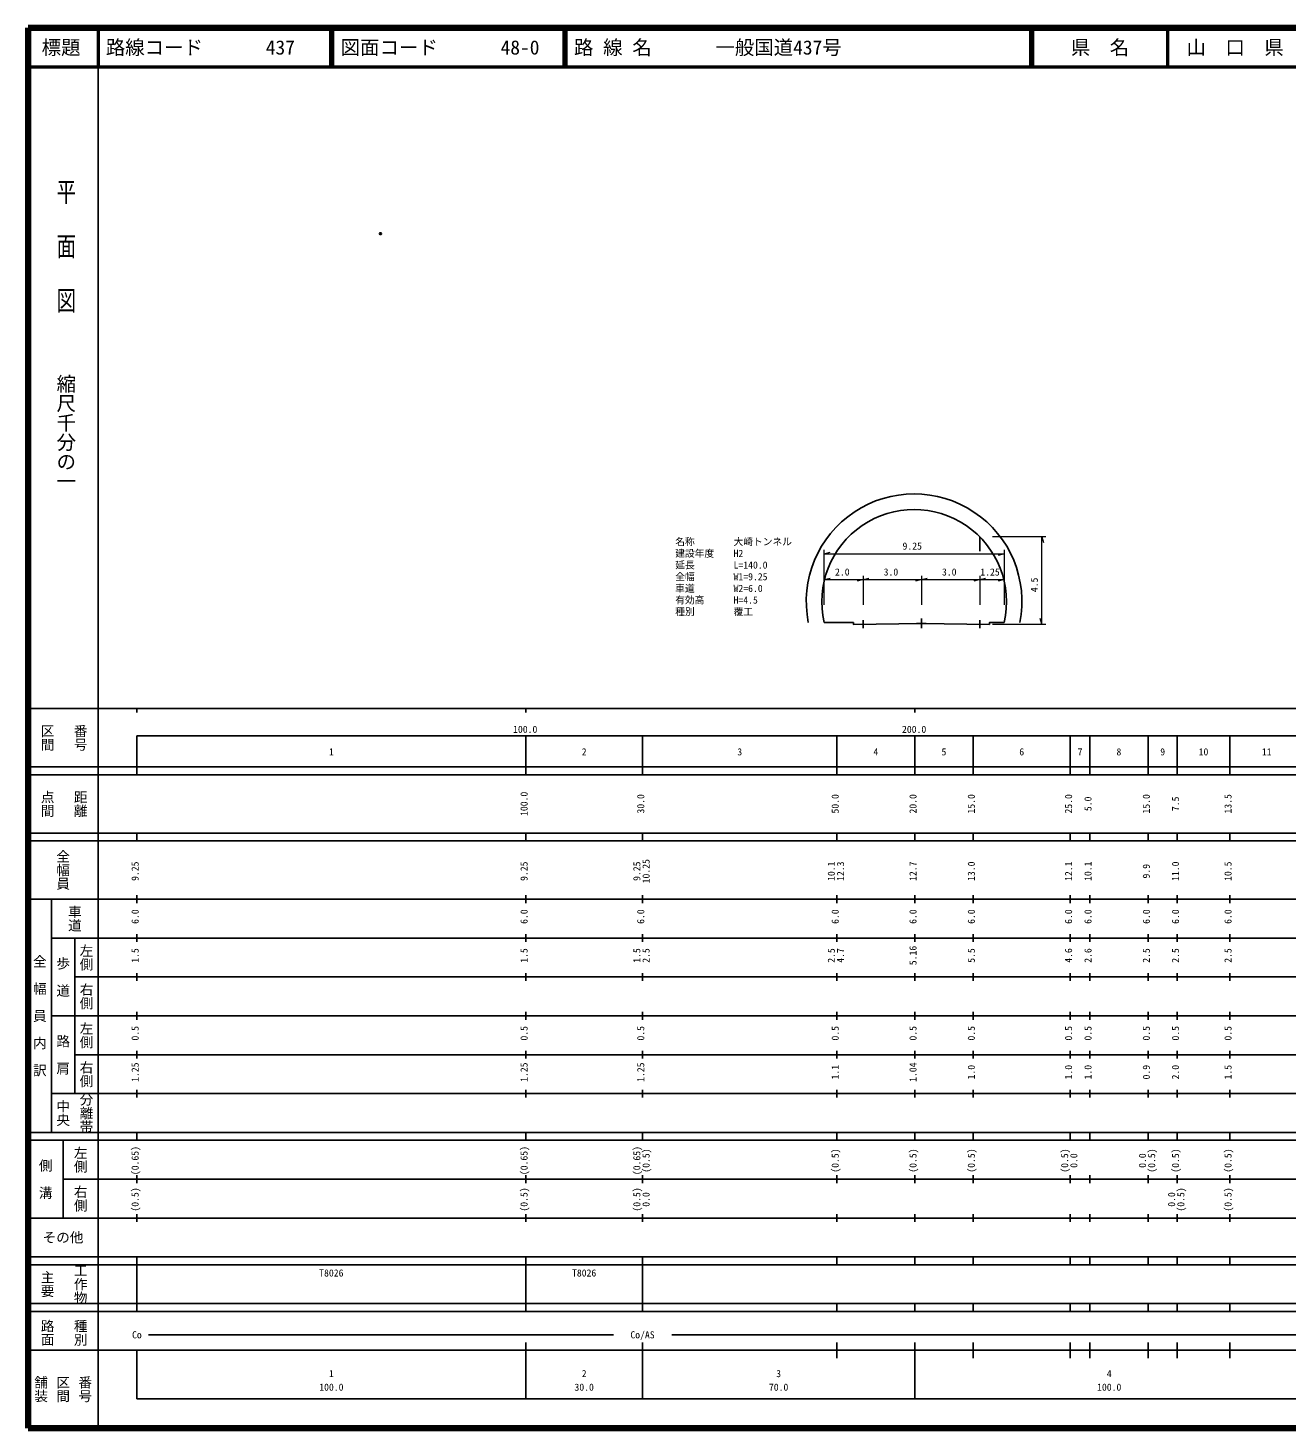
# Model space of a CAD drawing. Units: millimetres on the paper, with parts at other scales. Extents: x 40 to 680, y 20 to 380.
# Drawn here: x 40 to 363.7, y 20 to 380 of the extents above; entities that cross this region are included whole.
import ezdxf
from ezdxf.enums import TextEntityAlignment as Align

# ---------------------------------------------------------------- set-up
doc = ezdxf.new("R2010")
doc.units = ezdxf.units.MM
doc.header["$PDMODE"] = 32
doc.header["$PDSIZE"] = 0.5
for name, color, linetype, lineweight in [('M-BGD', 7, 'Continuous', 25), ('M-STR-HTXT', 7, 'Continuous', 13), ('M-TTL', 2, 'Continuous', 140), ('M-TTL-BAND', 7, 'Continuous', 25), ('M-TTL-LINE', 7, 'Continuous', 50)]:
    doc.layers.add(name, color=color, linetype=linetype, lineweight=lineweight)
doc.layers.add('M-OTRS', color=6, linetype='Continuous')
doc.layers.add('M-TTL-TXT', color=7, linetype='Continuous')
doc.styles.add('@ＭＳ ゴシック', font='')
doc.styles.add('ＭＳ ゴシック', font='')
doc.styles.get('@ＭＳ ゴシック').set_extended_font_data('@MS Gothic')
doc.styles.get('ＭＳ ゴシック').set_extended_font_data('MS Gothic')

# ---------------------------------------------------------------- blocks, each defined once
blk = doc.blocks.new('plus')
at = {"color": 0, "linetype": 'Continuous', "lineweight": -2}
for p, q in [((-1.25, 0), (1.25, 0)), ((0, -1.25), (0, 1.25))]:
    blk.add_line(p, q, dxfattribs=at)

msp = doc.modelspace()

# ---------------------------------------------------------------- linework, layer by layer
at = {"layer": 'M-BGD'}
for p, q in [((284.712, 249.16), (284.712, 245.5)), ((254.712, 225.64), (254.712, 227.767)), ((269.712, 225.64), (269.712, 227.767)), ((284.712, 225.64), (284.712, 227.767))]:
    msp.add_line(p, q, dxfattribs=at)
msp.add_lwpolyline([(244.712, 227.122), (252.212, 227.122), (252.212, 226.622), (269.712, 226.885), (287.212, 226.622), (287.212, 227.122), (290.962, 227.122)], dxfattribs=at)
for radius, start, end in [(27.735, 348.88522, 191.11478), (23.735, 346.98172, 193.01828)]:
    msp.add_arc((267.837, 232.469), radius, start, end, dxfattribs=at)
at = {"layer": 'M-OTRS'}
msp.add_point((130.606, 327.119), dxfattribs=at)
at = {"layer": 'M-STR-HTXT'}
for p, q in [((301.692, 249.16), (287.997, 249.16)), ((300.692, 226.66), (300.692, 249.16)), ((300.692, 249.16), (301.112, 247.66)), ((244.712, 239.151), (244.712, 245.819)), ((244.712, 244.819), (246.212, 245.239)), ((244.712, 244.819), (290.962, 244.819)), ((290.962, 244.819), (289.462, 244.399)), ((290.962, 245.819), (290.962, 239.151)), ((244.712, 231.645), (244.712, 239.151)), ((244.712, 238.151), (246.212, 238.571)), ((244.712, 238.151), (254.712, 238.151)), ((254.712, 238.151), (253.212, 237.731)), ((254.712, 239.151), (254.712, 231.645)), ((254.712, 238.151), (256.212, 238.571)), ((254.712, 238.151), (269.712, 238.151)), ((269.712, 238.151), (268.212, 237.731)), ((269.712, 239.151), (269.712, 231.645)), ((269.712, 238.151), (271.212, 238.571)), ((269.712, 238.151), (284.712, 238.151)), ((284.712, 238.151), (283.212, 237.731)), ((284.712, 239.151), (284.712, 231.645)), ((284.712, 238.151), (286.212, 238.571)), ((284.712, 238.151), (290.962, 238.151)), ((290.962, 238.151), (289.462, 237.731)), ((290.962, 239.151), (290.962, 231.645)), ((290.962, 239.151), (290.962, 231.645)), ((300.692, 226.66), (300.272, 228.16)), ((287.997, 226.66), (301.692, 226.66))]:
    msp.add_line(p, q, dxfattribs=at)
at = {"layer": 'M-TTL'}
for p, q in [((40, 380), (40, 20)), ((680, 380), (40, 380)), ((40, 20), (680, 20))]:
    msp.add_line(p, q, dxfattribs=at)
at = {"layer": 'M-TTL-BAND'}
for p, q in [((58, 370), (58, 20)), ((40, 205), (579, 205)), ((68, 205), (68, 204)), ((168, 205), (168, 204)), ((268, 205), (268, 204)), ((68, 198), (579, 198)), ((68, 198), (68, 188)), ((168, 188), (168, 198)), ((198, 188), (198, 198)), ((248, 188), (248, 198)), ((268, 188), (268, 198)), ((283, 188), (283, 198)), ((308, 188), (308, 198)), ((313, 188), (313, 198)), ((328, 188), (328, 198)), ((335.5, 188), (335.5, 198)), ((349, 188), (349, 198)), ((40, 190), (579, 190)), ((40, 188), (579, 188)), ((40, 173), (579, 173)), ((68, 171), (68, 173)), ((168, 171), (168, 173)), ((198, 171), (198, 173)), ((248, 171), (248, 173)), ((268, 171), (268, 173)), ((283, 171), (283, 173)), ((308, 171), (308, 173)), ((313, 171), (313, 173)), ((328, 171), (328, 173)), ((335.5, 171), (335.5, 173)), ((349, 171), (349, 173)), ((40, 171), (579, 171)), ((40, 156), (579, 156)), ((46, 96), (46, 156)), ((68, 155), (68, 157)), ((168, 155), (168, 157)), ((198, 155), (198, 157)), ((248, 155), (248, 157)), ((268, 155), (268, 157)), ((283, 155), (283, 157)), ((308, 155), (308, 157)), ((313, 155), (313, 157)), ((328, 155), (328, 157)), ((335.5, 155), (335.5, 157)), ((349, 155), (349, 157)), ((46, 146), (579, 146)), ((52, 146), (52, 106)), ((68, 145), (68, 147)), ((168, 145), (168, 147)), ((198, 145), (198, 147)), ((248, 145), (248, 147)), ((268, 145), (268, 147)), ((283, 145), (283, 147)), ((308, 145), (308, 147)), ((313, 145), (313, 147)), ((328, 145), (328, 147)), ((335.5, 145), (335.5, 147)), ((349, 145), (349, 147)), ((68, 135), (68, 137)), ((168, 135), (168, 137)), ((198, 135), (198, 137)), ((248, 135), (248, 137)), ((268, 135), (268, 137)), ((283, 135), (283, 137)), ((308, 135), (308, 137)), ((313, 135), (313, 137)), ((328, 135), (328, 137)), ((335.5, 135), (335.5, 137)), ((349, 135), (349, 137)), ((52, 136), (579, 136)), ((46, 126), (579, 126)), ((68, 125), (68, 127)), ((168, 125), (168, 127)), ((198, 125), (198, 127)), ((248, 125), (248, 127)), ((268, 125), (268, 127)), ((283, 125), (283, 127)), ((308, 125), (308, 127)), ((313, 125), (313, 127)), ((328, 125), (328, 127)), ((335.5, 125), (335.5, 127)), ((349, 125), (349, 127)), ((52, 116), (579, 116)), ((68, 115), (68, 117)), ((168, 115), (168, 117)), ((198, 115), (198, 117)), ((248, 115), (248, 117)), ((268, 115), (268, 117)), ((283, 115), (283, 117)), ((308, 115), (308, 117)), ((313, 115), (313, 117)), ((328, 115), (328, 117)), ((335.5, 115), (335.5, 117)), ((349, 115), (349, 117)), ((46, 106), (579, 106)), ((68, 105), (68, 107)), ((168, 105), (168, 107)), ((198, 105), (198, 107)), ((248, 105), (248, 107)), ((268, 105), (268, 107)), ((283, 105), (283, 107)), ((308, 105), (308, 107)), ((313, 105), (313, 107)), ((328, 105), (328, 107)), ((335.5, 105), (335.5, 107)), ((349, 105), (349, 107)), ((40, 96), (579, 96)), ((40, 94), (579, 94)), ((49, 94), (49, 74)), ((68, 94), (68, 96)), ((168, 94), (168, 96)), ((198, 94), (198, 96)), ((248, 94), (248, 96)), ((268, 94), (268, 96)), ((283, 94), (283, 96)), ((308, 94), (308, 96)), ((313, 94), (313, 96)), ((328, 94), (328, 96)), ((335.5, 94), (335.5, 96)), ((349, 94), (349, 96)), ((49, 84), (579, 84)), ((68, 83), (68, 85)), ((168, 83), (168, 85)), ((198, 83), (198, 85)), ((248, 83), (248, 85)), ((268, 83), (268, 85)), ((283, 83), (283, 85)), ((308, 83), (308, 85)), ((313, 83), (313, 85)), ((328, 83), (328, 85)), ((335.5, 83), (335.5, 85)), ((349, 83), (349, 85)), ((40, 74), (579, 74)), ((68, 73), (68, 75)), ((168, 73), (168, 75)), ((198, 73), (198, 75)), ((248, 73), (248, 75)), ((268, 73), (268, 75)), ((283, 73), (283, 75)), ((308, 73), (308, 75)), ((313, 73), (313, 75)), ((328, 73), (328, 75)), ((335.5, 73), (335.5, 75)), ((349, 73), (349, 75)), ((40, 64), (579, 64)), ((40, 62), (579, 62)), ((68, 62), (68, 64)), ((68, 52), (68, 62)), ((168, 62), (168, 64)), ((168, 52), (168, 62)), ((168, 52), (168, 62)), ((198, 62), (198, 64)), ((198, 52), (198, 62)), ((248, 62), (248, 64)), ((268, 62), (268, 64)), ((283, 62), (283, 64)), ((308, 62), (308, 64)), ((313, 62), (313, 64)), ((328, 62), (328, 64)), ((335.5, 62), (335.5, 64)), ((349, 62), (349, 64)), ((40, 52), (579, 52)), ((68, 50), (68, 52)), ((168, 50), (168, 52)), ((198, 50), (198, 52)), ((248, 50), (248, 52)), ((268, 50), (268, 52)), ((283, 50), (283, 52)), ((308, 50), (308, 52)), ((313, 50), (313, 52)), ((328, 50), (328, 52)), ((335.5, 50), (335.5, 52)), ((349, 50), (349, 52)), ((40, 50), (579, 50)), ((71, 44), (190.5, 44)), ((205.5, 44), (488, 44)), ((40, 40), (579, 40)), ((68, 40), (68, 27.5)), ((168, 27.5), (168, 42)), ((198, 27.5), (198, 42)), ((248, 38), (248, 42)), ((268, 27.5), (268, 42)), ((283, 38), (283, 42)), ((308, 38), (308, 42)), ((313, 38), (313, 42)), ((328, 38), (328, 42)), ((335.5, 38), (335.5, 42)), ((349, 38), (349, 42)), ((68, 27.5), (579, 27.5))]:
    msp.add_line(p, q, dxfattribs=at)
at = {"layer": 'M-TTL-LINE'}
for p, q in [((58, 380), (58, 370)), ((117.75, 380), (117.75, 370)), ((118.25, 380), (118.25, 370)), ((177.75, 380), (177.75, 370)), ((178.25, 380), (178.25, 370)), ((297.75, 380), (297.75, 370)), ((298.25, 380), (298.25, 370)), ((333, 380), (333, 370)), ((40, 370), (680, 370))]:
    msp.add_line(p, q, dxfattribs=at)

# ---------------------------------------------------------------- block references
at = {"layer": 'M-BGD'}
msp.add_blockref('plus', (269.712, 226.885), dxfattribs=at)
msp.add_blockref('plus', (269.712, 226.885), dxfattribs=at)

# ---------------------------------------------------------------- texts
at = {"layer": 'M-STR-HTXT', "style": 'ＭＳ ゴシック'}
for s, p in [('名称\u3000\u3000\u3000\u3000大崎トンネル', (206.416, 246.441)), ('建設年度\u3000\u3000H2', (206.416, 243.441)), ('9.25', (264.862, 245.319)), ('延長\u3000\u3000\u3000\u3000L=140.0', (206.416, 240.441)), ('全幅\u3000\u3000\u3000\u3000W1=9.25', (206.416, 237.441)), ('2.0', (247.503, 238.651)), ('3.0', (260.003, 238.651)), ('3.0', (275.003, 238.651)), ('1.25', (284.862, 238.651)), ('有効高\u3000\u3000\u3000H=4.5', (206.416, 231.441)), ('車道\u3000\u3000\u3000\u3000W2=6.0', (206.416, 234.441)), ('種別\u3000\u3000\u3000\u3000覆工', (206.416, 228.441))]:
    msp.add_text(s, height=1.833, dxfattribs=at).set_placement(p, align=Align.BOTTOM_LEFT)
msp.add_text('4.5', height=1.833, rotation=90, dxfattribs=at).set_placement((300.192, 234.935), align=Align.BOTTOM_LEFT)
at = {"layer": 'M-TTL-BAND', "style": '@ＭＳ ゴシック', "width": 1.4}
msp.add_text('平  面  図', height=3.666, rotation=270, dxfattribs=at).set_placement((49.777, 306.475), align=Align.MIDDLE_RIGHT)
at = {"layer": 'M-TTL-BAND', "style": '@ＭＳ ゴシック'}
msp.add_text('縮尺千分の一', height=3.666, rotation=270, dxfattribs=at).set_placement((49.777, 261.03), align=Align.MIDDLE_RIGHT)
for s, p in [('区間', (45, 197.5)), ('番号', (53.5, 197.5)), ('点間', (45, 180.5)), ('距離', (53.5, 180.5)), ('全幅員', (49, 163.5)), ('車道', (52, 151)), ('左側', (55, 141)), ('全\u3000幅\u3000員\u3000内\u3000訳', (43, 126)), ('歩\u3000道', (49, 136)), ('右側', (55, 131)), ('左側', (55, 121)), ('路\u3000肩', (49, 116)), ('右側', (55, 111)), ('分離帯', (55, 101)), ('中央', (49, 101)), ('左側', (53.5, 89)), ('側\u3000溝', (44.5, 84)), ('右側', (53.5, 79)), ('工作物', (53.5, 57)), ('主要', (45, 57)), ('路面', (45, 44.5)), ('種別', (53.5, 44.5)), ('舗装', (43.333, 30)), ('区間', (49, 30)), ('番号', (54.667, 30))]:
    msp.add_text(s, height=2.566, rotation=270, dxfattribs=at).set_placement(p, align=Align.MIDDLE_CENTER)
at = {"layer": 'M-TTL-BAND', "style": 'ＭＳ ゴシック'}
for s, p in [('100.0', (167.844, 198.195)), ('200.0', (267.844, 198.195)), ('1', (118, 192.405)), ('2', (183, 192.405)), ('3', (223, 192.405)), ('4', (258, 192.405)), ('5', (275.5, 192.405)), ('6', (295.5, 192.405)), ('7', (310.5, 192.405)), ('8', (320.5, 192.405)), ('9', (331.75, 192.405)), ('10', (342.25, 192.405)), ('11', (358.5, 192.405)), ('Co', (68, 42.5)), ('Co/AS', (198, 42.5)), ('1', (118, 32.523)), ('2', (183, 32.523)), ('3', (233, 32.523)), ('4', (318, 32.523)), ('100.0', (118, 29.033)), ('30.0', (183, 29.033)), ('70.0', (233, 29.033)), ('100.0', (318, 29.033))]:
    msp.add_text(s, height=1.833, dxfattribs=at).set_placement(p, align=Align.BOTTOM_CENTER)
for s, p in [('100.0', (169, 180.5)), ('30.0', (199, 180.5)), ('50.0', (249, 180.5)), ('20.0', (269, 180.5)), ('15.0', (284, 180.5)), ('25.0', (309, 180.5)), ('5.0', (314, 180.5)), ('15.0', (329, 180.5)), ('7.5', (336.5, 180.5)), ('13.5', (350, 180.5)), ('10.25', (200.37, 163.174)), ('9.25', (69, 163.174)), ('9.25', (169, 163.174)), ('9.25', (198, 163.174)), ('10.1', (248, 163.174)), ('12.3', (250.37, 163.174)), ('12.7', (269, 163.174)), ('13.0', (284, 163.174)), ('12.1', (309, 163.174)), ('10.1', (314, 163.174)), ('9.9', (329, 163.174)), ('11.0', (336.5, 163.174)), ('10.5', (350, 163.174)), ('6.0', (69, 151.5)), ('6.0', (169, 151.5)), ('6.0', (199, 151.5)), ('6.0', (249, 151.5)), ('6.0', (269, 151.5)), ('6.0', (284, 151.5)), ('6.0', (309, 151.5)), ('6.0', (314, 151.5)), ('6.0', (329, 151.5)), ('6.0', (336.5, 151.5)), ('6.0', (350, 151.5)), ('1.5', (69, 141.5)), ('1.5', (169, 141.5)), ('1.5', (198, 141.5)), ('2.5', (200.37, 141.5)), ('2.5', (248, 141.5)), ('4.7', (250.37, 141.5)), ('5.16', (269, 141.5)), ('5.5', (284, 141.5)), ('4.6', (309, 141.5)), ('2.6', (314, 141.5)), ('2.5', (329, 141.5)), ('2.5', (336.5, 141.5)), ('2.5', (350, 141.5)), ('0.5', (69, 121.5)), ('0.5', (169, 121.5)), ('0.5', (199, 121.5)), ('0.5', (249, 121.5)), ('0.5', (269, 121.5)), ('0.5', (284, 121.5)), ('0.5', (309, 121.5)), ('0.5', (314, 121.5)), ('0.5', (329, 121.5)), ('0.5', (336.5, 121.5)), ('0.5', (350, 121.5)), ('1.25', (69, 111.5)), ('1.25', (169, 111.5)), ('1.25', (199, 111.5)), ('1.1', (249, 111.5)), ('1.04', (269, 111.5)), ('1.0', (284, 111.5)), ('1.0', (309, 111.5)), ('1.0', (314, 111.5)), ('0.9', (329, 111.5)), ('2.0', (336.5, 111.5)), ('1.5', (350, 111.5)), ('(0.65)', (69, 88.764)), ('(0.65)', (169, 88.764)), ('(0.65)', (198, 88.764)), ('(0.5)', (200.37, 88.764)), ('(0.5)', (249, 88.764)), ('(0.5)', (269, 88.764)), ('(0.5)', (284, 88.764)), ('(0.5)', (308, 88.764)), ('0.0', (310.37, 88.764)), ('0.0', (328, 88.764)), ('(0.5)', (330.37, 88.764)), ('(0.5)', (336.5, 88.764)), ('(0.5)', (350, 88.764)), ('(0.5)', (69, 78.764)), ('(0.5)', (169, 78.764)), ('(0.5)', (198, 78.764)), ('0.0', (200.37, 78.764)), ('0.0', (335.5, 78.764)), ('(0.5)', (337.87, 78.764)), ('(0.5)', (350, 78.764))]:
    msp.add_text(s, height=1.833, rotation=90, dxfattribs=at).set_placement(p, align=Align.BOTTOM_CENTER)
msp.add_text('その他', height=2.566, dxfattribs=at).set_placement((49, 69), align=Align.MIDDLE_CENTER)
for p in [(114.875, 58.405), (179.875, 58.405)]:
    msp.add_text('T8026', height=1.833, dxfattribs=at).set_placement(p, align=Align.BOTTOM_LEFT)
at = {"layer": 'M-TTL-TXT', "style": 'ＭＳ ゴシック'}
for s, p in [('標題', (48.5, 375)), ('県\u3000名', (315.625, 375)), ('山\u3000口\u3000県', (350.375, 375))]:
    msp.add_text(s, height=3.666, dxfattribs=at).set_placement(p, align=Align.MIDDLE_CENTER)
for s, p in [('路線コード', (60, 375)), ('437', (101.142, 375)), ('図面コード', (120.38, 375)), ('48-0', (161.521, 375)), ('路 線 名', (180.38, 375)), ('一般国道437号', (216.734, 375))]:
    msp.add_text(s, height=3.666, dxfattribs=at).set_placement(p, align=Align.MIDDLE_LEFT)

doc.saveas('drawing.dxf')
